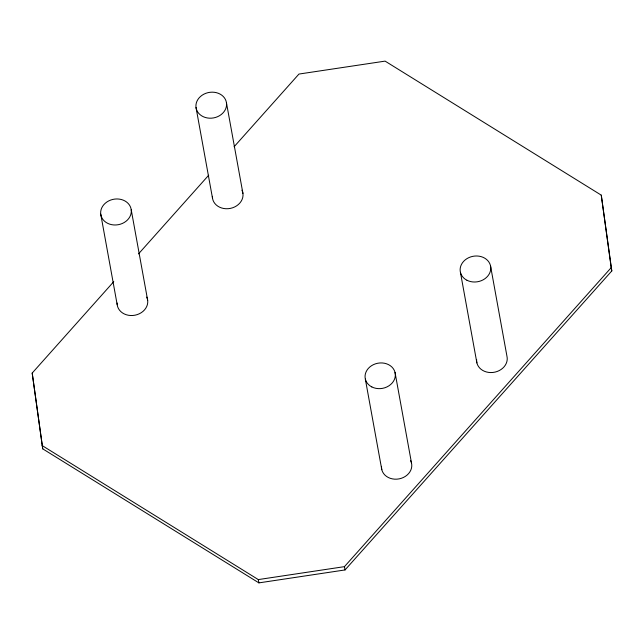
<?xml version="1.0" encoding="UTF-8"?>
<svg xmlns="http://www.w3.org/2000/svg" width="644" height="644" viewBox="0 0 644 644"><rect width="100%" height="100%" fill="white"/><g stroke="black" fill="none" stroke-linecap="round" stroke-linejoin="round"><path stroke-width="0.97" d="M234.102 146.743L298.953 74.06L385.104 61.124L601.271 195.148L611.8 270.939L345.047 569.94L258.896 582.876L42.729 448.852L32.2 373.061L113.763 281.637M138.5 253.905L208.696 175.224M42.134 445.559L258.3 579.584L344.443 566.648L611.204 267.646L601.271 195.148M611.204 267.646L611.8 270.939M490.495 265.674L506.949 356.213A15.4 12.928 -10.3 0 1 492.926 372.457A15.4 12.928 -10.3 0 1 476.616 359.505M460.428 272.332L476.882 362.878M395.038 372.449L411.492 462.996M365.341 379.123L381.795 469.669M344.443 566.648L345.047 569.94M226.479 102.903A15.4 12.928 -10.3 0 1 205.154 117.433A15.4 12.928 -10.3 0 1 202.111 95.231A15.4 12.928 -10.3 0 1 226.479 102.903L242.933 193.45M196.018 107.476L212.472 198.022M258.3 579.584L258.896 582.876M131.223 209.791A15.4 12.928 -10.3 0 1 109.778 224.184A15.4 12.928 -10.3 0 1 106.944 201.95A15.4 12.928 -10.3 0 1 131.223 209.791L147.677 300.337M100.738 214.162L117.192 304.701M32.2 373.061L42.729 448.852M410.614 460.629A15.223 12.783 -10.3 0 1 399.175 478.862A15.223 12.783 -10.3 0 1 381.522 466.337M146.735 297.085A15.4 12.928 -10.3 0 1 135.063 315.182A15.4 12.928 -10.3 0 1 117.111 303.01M241.959 190.205A15.4 12.928 -10.3 0 1 230.455 208.374A15.4 12.928 -10.3 0 1 212.375 196.331M371.821 386.931A15.223 12.783 -10.3 0 0 395.311 375.782A15.223 12.783 -10.3 0 0 373.431 364.649A15.223 12.783 -10.3 0 0 371.821 386.931M466.948 280.253A15.4 12.928 -10.3 0 0 490.752 269.039A15.4 12.928 -10.3 0 0 468.671 257.705A15.4 12.928 -10.3 0 0 466.948 280.253"/></g></svg>
